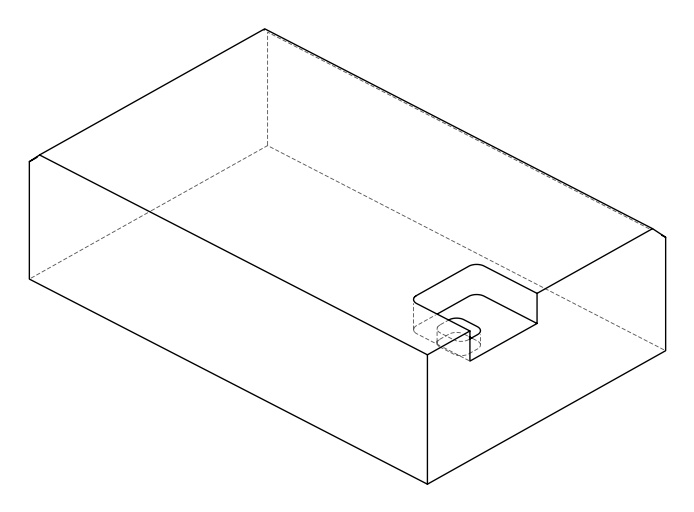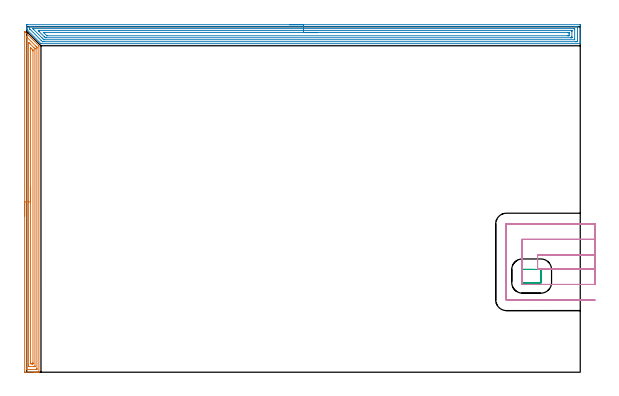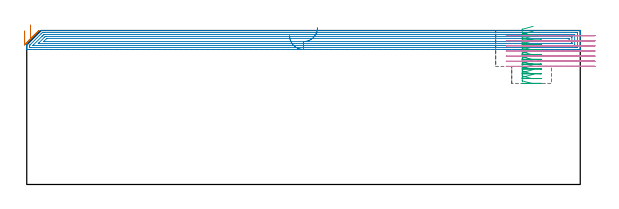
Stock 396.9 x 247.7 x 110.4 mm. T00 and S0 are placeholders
(PLAN: 4 operations, 1 tool changes, 33.9 min)
(1 AREA_MILL | FG_CHAMFER_SURFACE | UGT0205_001 | 7.89 min | 12861 mm3)
(2 AREA_MILL_1 | FG_CHAMFER_SURFACE_1 | UGT0205_001 | 16.02 min | 36197 mm3)
(3 MILL_RECTANGULAR_POCKET | POCKET_RECTANGULAR_STRAIGHT | UGT0201_133 | Follow Part, ap 3.75, ae 75% | 2.14 min | 24596 mm3)
(4 MILL_SLOT | SLOT_PARTIAL_RECTANGULAR | UGT0201_133 | Follow Part, ap 3.75, ae 75% | 7.84 min | 91398 mm3)
(TOOL UGT0205_001 | Chamfer Mill 20 x 3 x 45 deg. | D20 FL50 Z2)
(TOOL UGT0201_133 | Carbide End Mill 15.0 | D15 FL30 Z4)
(OP 1 AREA_MILL)
G17 G21 G94 G90
T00 M6
G54
G17 G0 G90 X-1.5 Y112.15 S1061 M3
G43 Z120.4 H0
Z110.2
G94 G1 Y112.188 Z109.328 F250.
Y112.302 Z108.463
Y112.491 Z107.612
Y112.753 Z106.78
Y113.087 Z105.974
Y113.49 Z105.2
Y113.958 Z104.464
Y114.49 Z103.772
Y115.079 Z103.129
Y115.722 Z102.54
Y116.414 Z102.008
Y117.15 Z101.54
Y117.924 Z101.137
Y118.73 Z100.803
Y119.562 Z100.541
Y120.414 Z100.352
Y121.278 Z100.238
Y122.15 Z100.2
Y244.219
X-1.495 Y244.274 Z100.203
X-1.493 Y244.282 Z100.205
X-1.473 Y244.274 Z100.225
X-1.318 Y244.12 Z100.379
X-1.176 Y243.976 Z100.523
X-0.894 Y243.694 Z100.806
X8.569 Y234.231 Z110.268
X8.694 Y234.105 Z110.392
X8.7 Y233.849 Z110.4
Y0.175
X8.697 Y0.01 Z110.388
X8.631 Y0.006 Z110.323
X8.208 Y0. Z109.908
X7.876 Z109.575
X7.177 Z108.872
X5.933 Z107.63
X5.388 Z107.083
X4.766 Z106.462
X-1.143 Z100.554
X-1.492 Y0.01 Z100.206
X-1.5 Y0.356 Z100.199
Y0.365
Y122.15 Z100.2
X-0.086 Z101.614
X-0.085 Y240.213 Z101.615
X-0.083 Y240.322 Z101.617
X-0.079 Y240.393 Z101.621
X-0.074 Y240.413 Z101.626
X-0.053 Y240.396 Z101.647
X0.023 Y240.325 Z101.723
X0.246 Y240.104 Z101.946
X6.501 Y233.849 Z108.201
X7.177 Y233.166 Z108.877
X7.279 Y233.059 Z108.979
X7.282 Y232.955 Z108.982
X7.284 Y232.848 Z108.984
X7.286 Y232.062 Z108.986
X7.285 Y2.409 Z108.985
X7.284 Y2.301 Z108.984
X7.281 Y2.191 Z108.981
X7.272 Y2.01 Z108.972
X7.177 Y2.007 Z108.877
X6.69 Y2.001 Z108.39
X0.432 Y2. Z102.132
X0.023 Y2.002 Z101.723
X-0.035 Y2.005 Z101.665
X-0.068 Y2.01 Z101.632
X-0.079 Y2.024 Z101.621
X-0.081 Y2.082 Z101.619
X-0.085 Y2.299 Z101.615
X-0.086 Y2.409 Z101.614
Y122.15
X1.328 Z103.028
X1.329 Y235.636 Z103.029
X1.33 Y236.117 Z103.03
X1.335 Y236.53 Z103.035
X1.336 Y236.553 Z103.036
X1.366 Y236.53 Z103.066
X1.812 Y236.088 Z103.512
X2.265 Y235.636 Z103.965
X4.946 Y232.955 Z106.646
X5.388 Y232.511 Z107.088
X5.833 Y232.062 Z107.533
X5.863 Y232.026 Z107.563
X5.866 Y232. Z107.566
X5.869 Y231.941 Z107.569
X5.871 Y231.82 Z107.571
Y4.607
X5.869 Y4.196 Z107.569
X5.867 Y4.076 Z107.567
X5.865 Y4.024 Z107.565
X5.78 Y4.01 Z107.48
X5.582 Y4.002 Z107.282
X5.388 Y4.001 Z107.088
X4.69 Y4. Z106.39
X1.616 Y4.001 Z103.316
X1.485 Y4.005 Z103.185
X1.381 Y4.01 Z103.081
X1.335 Y4.016 Z103.035
X1.334 Y4.036 Z103.034
X1.331 Y4.196 Z103.031
X1.329 Y4.678 Z103.029
X1.328 Y5.089 Z103.028
Y122.15
X2.743 Z104.443
Y232.062
X2.746 Y232.463 Z104.446
X2.75 Y232.662 Z104.45
X2.753 Y232.687 Z104.453
X2.787 Y232.657 Z104.487
X2.846 Y232.602 Z104.546
X3.39 Y232.062 Z105.09
X3.6 Y231.852 Z105.3
X4.282 Y231.168 Z105.982
X4.379 Y231.067 Z106.079
X4.436 Y231.004 Z106.136
X4.451 Y230.977 Z106.151
X4.453 Y230.953 Z106.153
X4.456 Y230.74 Z106.156
X4.457 Y230.311 Z106.157
Y6.877
X4.451 Y6.026 Z106.151
X4.445 Y6.009 Z106.145
X4.422 Y6.006 Z106.122
X4.367 Y6.002 Z106.067
X4.258 Y6. Z105.958
X4.039 Z105.739
X3.6 Z105.3
X3.583 Z105.283
X2.75 Y6.028 Z104.45
X2.743 Y6.84 Z104.443
Y6.877
Y122.15
Y123.022 Z104.481
Y123.886 Z104.595
Y124.738 Z104.783
Y125.57 Z105.046
Y126.376 Z105.38
Y127.15 Z105.782
Y127.886 Z106.251
Y128.578 Z106.782
Y129.221 Z107.372
Y129.81 Z108.015
Y130.342 Z108.707
Y130.81 Z109.443
Y131.213 Z110.216
Y131.547 Z111.022
Y131.809 Z111.854
Y131.998 Z112.706
Y132.112 Z113.571
Y132.15 Z114.443
G0 Z120.4
M5
M2
(OP 2 AREA_MILL_1)
G17 G21 G94 G90
T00 M6
G54
G17 G0 G90 X188.45 Y249.2 S1061 M3
G43 Z120.4 H0
Z106.8
G94 G1 X188.488 Z105.928 F250.
X188.602 Z105.064
X188.791 Z104.212
X189.053 Z103.38
X189.387 Z102.574
X189.79 Z101.8
X190.259 Z101.064
X190.79 Z100.372
X191.379 Z99.729
X192.022 Z99.14
X192.714 Z98.608
X193.45 Z98.14
X194.224 Z97.737
X195.03 Z97.403
X195.862 Z97.141
X196.714 Z96.952
X197.578 Z96.838
X198.45 Z96.8
X396.285
X396.609 Y249.196 Z96.802
X396.89 Y249.192 Z96.806
X396.9 Y248.906 Z97.091
Y238.84 Z107.154
Y238.287 Z107.71
Y237.95 Z108.046
Y237.397 Z108.6
Y237.06 Z108.935
Y236.388 Z109.612
Y236.031 Z109.968
Y235.647 Z110.344
X396.891 Y235.602 Z110.388
X396.731 Y235.6 Z110.4
X10.44
X10.205 Y235.604 Z110.389
X10.102 Y235.697 Z110.301
X0.615 Y245.183 Z100.814
X0.189 Y245.611 Z100.389
X0.02 Y245.783 Z100.217
X0.001 Y245.809 Z100.189
X0. Y245.96 Z100.039
Y246.019 Z99.98
Y246.85 Z99.145
Y248.965 Z97.032
X0.002 Y249.191 Z96.805
X0.455 Y249.2 Z96.8
X198.45
Y247.786 Z98.214
X393.605
X394.455 Y247.783 Z98.217
X394.498 Y247.78 Z98.22
X394.89 Y247.74 Z98.26
X394.897 Y247.342 Z98.658
X394.899 Y246.85 Z99.15
X394.9 Y246.45 Z99.55
X394.899 Y237.95 Z108.05
X394.898 Y237.552 Z108.448
X394.89 Y237.06 Z108.94
X394.539 Y237.02 Z108.98
X394.498 Y237.018 Z108.982
X393.651 Y237.014 Z108.986
X393.605
X12.273
X11.378 Y237.015 Z108.985
X11.333 Y237.017 Z108.983
X11.289 Y237.021 Z108.979
X11.231 Y237.031 Z108.969
X11.198 Y237.06 Z108.94
X10.44 Y237.81 Z108.19
X10.299 Y237.95 Z108.05
X2.402 Y245.848 Z100.152
X2.292 Y245.96 Z100.04
X2.184 Y246.074 Z99.926
X2.01 Y246.262 Z99.738
X2.004 Y246.356 Z99.644
X2.002 Y246.85 Z99.15
X2.003 Y247.247 Z98.753
X2.01 Y247.74 Z98.26
X2.361 Y247.78 Z98.22
X2.402 Y247.782 Z98.218
X3.249 Y247.786 Z98.214
X3.295
X198.45
Y246.372 Z99.628
X392.299 Y246.371 Z99.629
X392.712 Y246.369 Z99.631
X392.849 Y246.367 Z99.633
X392.89 Y246.365 Z99.635
X392.894 Y246.272 Z99.728
X392.898 Y246.147 Z99.853
X392.899 Y245.96 Z100.04
X392.9 Y245.773 Z100.227
X392.899 Y238.84 Z107.16
X392.898 Y238.655 Z107.345
X392.89 Y238.466 Z107.534
X392.884 Y238.434 Z107.566
X392.866 Y238.433 Z107.567
X392.815 Y238.43 Z107.57
X392.712 Y238.429 Z107.571
X12.639
X12.433 Y238.431 Z107.569
X12.33 Y238.433 Z107.567
X12.283 Y238.435 Z107.565
X12.226 Y238.482 Z107.518
X11.862 Y238.84 Z107.16
X11.333 Y239.366 Z106.634
X10.969 Y239.73 Z106.27
X4.74 Y245.96 Z100.04
X4.402 Y246.301 Z99.699
X4.36 Y246.347 Z99.653
X4.345 Y246.366 Z99.634
X4.349 Y246.367 Z99.633
X4.42 Y246.369 Z99.631
X4.53 Y246.371 Z99.629
X4.668
X198.45 Y246.372 Z99.628
Y244.957 Z101.043
X390.146
X390.833 Y244.955 Z101.045
X390.872 Y244.953 Z101.047
X390.888 Y244.951 Z101.049
X390.89 Y244.934 Z101.066
X390.895 Y244.83 Z101.17
X390.899 Y244.622 Z101.378
X390.9 Y244.206 Z101.794
Y240.646 Z105.354
X390.898 Y240.188 Z105.812
X390.894 Y239.972 Z106.028
X390.89 Y239.865 Z106.135
X390.885 Y239.849 Z106.151
X390.864 Y239.847 Z106.153
X390.811 Y239.845 Z106.155
X390.033 Y239.843 Z106.157
X389.92
X13.899
X13.51 Y239.847 Z106.153
X13.32 Y239.85 Z106.15
X13.12 Y240.038 Z105.962
X12.53 Y240.62 Z105.38
X8.969 Y244.18 Z101.82
X8.654 Y244.497 Z101.503
X8.286 Y244.875 Z101.125
X8.221 Y244.951 Z101.049
X8.767 Y244.957 Z101.043
X198.45
Y243.543 Z102.457
X388.246
X388.887 Y243.542 Z102.458
X388.89 Y243.539 Z102.461
X388.898 Y243.531 Z102.469
X388.899 Y243.29 Z102.71
X388.9 Y242.639 Z103.361
Y241.749 Z104.251
X388.899 Y241.51 Z104.49
X388.895 Y241.347 Z104.653
X388.89 Y241.272 Z104.728
X388.754 Y241.264 Z104.736
X388.499 Y241.258 Z104.742
X388.246 Y241.257 Z104.743
X387.607
X14.652 Y241.258 Z104.742
X14.482 Y241.26 Z104.74
X14.352 Y241.264 Z104.736
X14.299 Y241.31 Z104.69
X14.089 Y241.51 Z104.49
X12.226 Y243.372 Z102.628
X12.117 Y243.487 Z102.513
X12.073 Y243.537 Z102.463
X12.089 Y243.54 Z102.46
X12.12 Y243.542 Z102.458
X12.226 Y243.543 Z102.457
X12.865
X198.45
X199.322 Z102.495
X200.187 Z102.609
X201.038 Z102.798
X201.87 Z103.06
X202.676 Z103.394
X203.45 Z103.797
X204.186 Z104.265
X204.878 Z104.796
X205.521 Z105.386
X206.11 Z106.029
X206.642 Z106.721
X207.11 Z107.457
X207.513 Z108.231
X207.847 Z109.037
X208.109 Z109.869
X208.298 Z110.72
X208.412 Z111.585
X208.45 Z112.457
G0 Z120.4
M5
M2
(OP 3 MILL_RECTANGULAR_POCKET)
G17 G21 G94 G90
T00 M6
G54
G17 G0 G90 X363.179 Y73.7 S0 M3
G43 Z120.4 H0
Z113.4
G94 G1 X355.4 Z111.316 F250.
X355.368 Z111.307
X355.326 Y73.674 Z111.294
X355.3 Y73.632 Z111.28
Y64.268 Z108.771
X355.326 Y64.226 Z108.758
X355.368 Y64.2 Z108.745
X355.4 Z108.736
X362.05 Z106.954
X368.7 F500.
X368.755 Y64.205
X368.795 Y64.245
X368.8 Y64.3
Y73.6
X368.795 Y73.655
X368.755 Y73.695
X368.7 Y73.7
X355.4
X355.345 Y73.695
X355.305 Y73.655
X355.3 Y73.6
Y64.3
X355.305 Y64.245
X355.345 Y64.205
X355.4 Y64.2
X362.05
X363.05
G0 X363.179 Y73.7 Z109.954
G1 X355.4 Z107.87 F250.
X355.368 Z107.862
X355.326 Y73.674 Z107.848
X355.3 Y73.632 Z107.835
Y64.268 Z105.326
X355.326 Y64.226 Z105.313
X355.368 Y64.2 Z105.299
X355.4 Z105.291
X362.05 Z103.509
X368.7 F500.
X368.755 Y64.205
X368.795 Y64.245
X368.8 Y64.3
Y73.6
X368.795 Y73.655
X368.755 Y73.695
X368.7 Y73.7
X355.4
X355.345 Y73.695
X355.305 Y73.655
X355.3 Y73.6
Y64.3
X355.305 Y64.245
X355.345 Y64.205
X355.4 Y64.2
X362.05
X363.05
G0 X363.179 Y73.7 Z106.509
G1 X355.4 Z104.425 F250.
X355.368 Z104.416
X355.326 Y73.674 Z104.403
X355.3 Y73.632 Z104.39
Y64.268 Z101.881
X355.326 Y64.226 Z101.867
X355.368 Y64.2 Z101.854
X355.4 Z101.845
X362.05 Z100.064
X368.7 F500.
X368.755 Y64.205
X368.795 Y64.245
X368.8 Y64.3
Y73.6
X368.795 Y73.655
X368.755 Y73.695
X368.7 Y73.7
X355.4
X355.345 Y73.695
X355.305 Y73.655
X355.3 Y73.6
Y64.3
X355.305 Y64.245
X355.345 Y64.205
X355.4 Y64.2
X362.05
X363.05
G0 X363.179 Y73.7 Z103.064
G1 X355.4 Z100.979 F250.
X355.368 Z100.971
X355.326 Y73.674 Z100.957
X355.3 Y73.632 Z100.944
Y64.268 Z98.435
X355.326 Y64.226 Z98.422
X355.368 Y64.2 Z98.409
X355.4 Z98.4
X362.05 Z96.618
X368.7 F500.
X368.755 Y64.205
X368.795 Y64.245
X368.8 Y64.3
Y73.6
X368.795 Y73.655
X368.755 Y73.695
X368.7 Y73.7
X355.4
X355.345 Y73.695
X355.305 Y73.655
X355.3 Y73.6
Y64.3
X355.305 Y64.245
X355.345 Y64.205
X355.4 Y64.2
X362.05
X363.05
G0 X363.179 Y73.7 Z99.618
G1 X355.4 Z97.534 F250.
X355.368 Z97.525
X355.326 Y73.674 Z97.512
X355.3 Y73.632 Z97.499
Y64.268 Z94.99
X355.326 Y64.226 Z94.976
X355.368 Y64.2 Z94.963
X355.4 Z94.955
X362.05 Z93.173
X368.7 F500.
X368.755 Y64.205
X368.795 Y64.245
X368.8 Y64.3
Y73.6
X368.795 Y73.655
X368.755 Y73.695
X368.7 Y73.7
X355.4
X355.345 Y73.695
X355.305 Y73.655
X355.3 Y73.6
Y64.3
X355.305 Y64.245
X355.345 Y64.205
X355.4 Y64.2
X362.05
X363.05
G0 X363.179 Y73.7 Z96.173
G1 X355.4 Z94.088 F250.
X355.368 Z94.08
X355.326 Y73.674 Z94.067
X355.3 Y73.632 Z94.053
Y64.268 Z91.544
X355.326 Y64.226 Z91.531
X355.368 Y64.2 Z91.518
X355.4 Z91.509
X362.05 Z89.727
X368.7 F500.
X368.755 Y64.205
X368.795 Y64.245
X368.8 Y64.3
Y73.6
X368.795 Y73.655
X368.755 Y73.695
X368.7 Y73.7
X355.4
X355.345 Y73.695
X355.305 Y73.655
X355.3 Y73.6
Y64.3
X355.305 Y64.245
X355.345 Y64.205
X355.4 Y64.2
X362.05
X363.05
G0 X363.179 Y73.7 Z92.727
G1 X355.4 Z90.643 F250.
X355.368 Z90.634
X355.326 Y73.674 Z90.621
X355.3 Y73.632 Z90.608
Y64.268 Z88.099
X355.326 Y64.226 Z88.085
X355.368 Y64.2 Z88.072
X355.4 Z88.064
X362.05 Z86.282
X368.7 F500.
X368.755 Y64.205
X368.795 Y64.245
X368.8 Y64.3
Y73.6
X368.795 Y73.655
X368.755 Y73.695
X368.7 Y73.7
X355.4
X355.345 Y73.695
X355.305 Y73.655
X355.3 Y73.6
Y64.3
X355.305 Y64.245
X355.345 Y64.205
X355.4 Y64.2
X362.05
X363.05
G0 X363.179 Y73.7 Z89.282
G1 X355.4 Z87.197 F250.
X355.368 Z87.189
X355.326 Y73.674 Z87.176
X355.3 Y73.632 Z87.162
Y64.268 Z84.653
X355.326 Y64.226 Z84.64
X355.368 Y64.2 Z84.627
X355.4 Z84.618
X362.05 Z82.836
X368.7 F500.
X368.755 Y64.205
X368.795 Y64.245
X368.8 Y64.3
Y73.6
X368.795 Y73.655
X368.755 Y73.695
X368.7 Y73.7
X355.4
X355.345 Y73.695
X355.305 Y73.655
X355.3 Y73.6
Y64.3
X355.305 Y64.245
X355.345 Y64.205
X355.4 Y64.2
X362.05
X363.05
G0 X363.179 Y73.7 Z85.836
G1 X355.4 Z83.752 F250.
X355.368 Z83.743
X355.326 Y73.674 Z83.73
X355.3 Y73.632 Z83.717
Y64.268 Z81.208
X355.326 Y64.226 Z81.195
X355.368 Y64.2 Z81.181
X355.4 Z81.173
X362.05 Z79.391
X368.7 F500.
X368.755 Y64.205
X368.795 Y64.245
X368.8 Y64.3
Y73.6
X368.795 Y73.655
X368.755 Y73.695
X368.7 Y73.7
X355.4
X355.345 Y73.695
X355.305 Y73.655
X355.3 Y73.6
Y64.3
X355.305 Y64.245
X355.345 Y64.205
X355.4 Y64.2
X362.05
X363.05
G0 X363.179 Y73.7 Z82.391
G1 X355.4 Z80.307 F250.
X355.368 Z80.298
X355.326 Y73.674 Z80.285
X355.3 Y73.632 Z80.271
Y64.268 Z77.762
X355.326 Y64.226 Z77.749
X355.368 Y64.2 Z77.736
X355.4 Z77.727
X362.05 Z75.945
X368.7 F500.
X368.755 Y64.205
X368.795 Y64.245
X368.8 Y64.3
Y73.6
X368.795 Y73.655
X368.755 Y73.695
X368.7 Y73.7
X355.4
X355.345 Y73.695
X355.305 Y73.655
X355.3 Y73.6
Y64.3
X355.305 Y64.245
X355.345 Y64.205
X355.4 Y64.2
X362.05
X363.05
G0 X363.179 Y73.7 Z78.945
G1 X355.4 Z76.861 F250.
X355.368 Z76.853
X355.326 Y73.674 Z76.839
X355.3 Y73.632 Z76.826
Y64.268 Z74.317
X355.326 Y64.226 Z74.304
X355.368 Y64.2 Z74.29
X355.4 Z74.282
X362.05 Z72.5
X368.7 F500.
X368.755 Y64.205
X368.795 Y64.245
X368.8 Y64.3
Y73.6
X368.795 Y73.655
X368.755 Y73.695
X368.7 Y73.7
X355.4
X355.345 Y73.695
X355.305 Y73.655
X355.3 Y73.6
Y64.3
X355.305 Y64.245
X355.345 Y64.205
X355.4 Y64.2
X362.05
X363.05
G0 Z120.4
M5
M2
(OP 4 MILL_SLOT)
G17 G21 G94 G90
T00 M6
G54
G17 G0 G90 X407.4 Y84. S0 M3
G43 Z120.4 H0
Z106.728
G94 G1 X404.4 F250.
X366.3 F500.
Y74.2
X404.4
X407.4 F250.
Y95.25
X404.4
X355.05 F500.
Y62.95
X404.4
X407.4 F250.
Y106.5
X404.4
X344. F500.
G3 X343.8 Y106.3 R0.2
G1 Y51.9
G3 X344. Y51.7 R0.2
G1 X404.4
X407.4 F250.
G0 Y84. Z103.057
G1 X404.4
X366.3 F500.
Y74.2
X404.4
X407.4 F250.
Y95.25
X404.4
X355.05 F500.
Y62.95
X404.4
X407.4 F250.
Y106.5
X404.4
X344. F500.
G3 X343.8 Y106.3 R0.2
G1 Y51.9
G3 X344. Y51.7 R0.2
G1 X404.4
X407.4 F250.
G0 Y84. Z99.386
G1 X404.4
X366.3 F500.
Y74.2
X404.4
X407.4 F250.
Y95.25
X404.4
X355.05 F500.
Y62.95
X404.4
X407.4 F250.
Y106.5
X404.4
X344. F500.
G3 X343.8 Y106.3 R0.2
G1 Y51.9
G3 X344. Y51.7 R0.2
G1 X404.4
X407.4 F250.
G0 Y84. Z95.714
G1 X404.4
X366.3 F500.
Y74.2
X404.4
X407.4 F250.
Y95.25
X404.4
X355.05 F500.
Y62.95
X404.4
X407.4 F250.
Y106.5
X404.4
X344. F500.
G3 X343.8 Y106.3 R0.2
G1 Y51.9
G3 X344. Y51.7 R0.2
G1 X404.4
X407.4 F250.
G0 Y84. Z92.043
G1 X404.4
X366.3 F500.
Y74.2
X404.4
X407.4 F250.
Y95.25
X404.4
X355.05 F500.
Y62.95
X404.4
X407.4 F250.
Y106.5
X404.4
X344. F500.
G3 X343.8 Y106.3 R0.2
G1 Y51.9
G3 X344. Y51.7 R0.2
G1 X404.4
X407.4 F250.
G0 Y84. Z88.371
G1 X404.4
X366.3 F500.
Y74.2
X404.4
X407.4 F250.
Y95.25
X404.4
X355.05 F500.
Y62.95
X404.4
X407.4 F250.
Y106.5
X404.4
X344. F500.
G3 X343.8 Y106.3 R0.2
G1 Y51.9
G3 X344. Y51.7 R0.2
G1 X404.4
X407.4 F250.
G0 Y84. Z84.7
G1 X404.4
X366.3 F500.
Y74.2
X404.4
X407.4 F250.
Y95.25
X404.4
X355.05 F500.
Y62.95
X404.4
X407.4 F250.
Y106.5
X404.4
X344. F500.
G3 X343.8 Y106.3 R0.2
G1 Y51.9
G3 X344. Y51.7 R0.2
G1 X404.4
X407.4 F250.
G0 Z120.4
M5
M2
